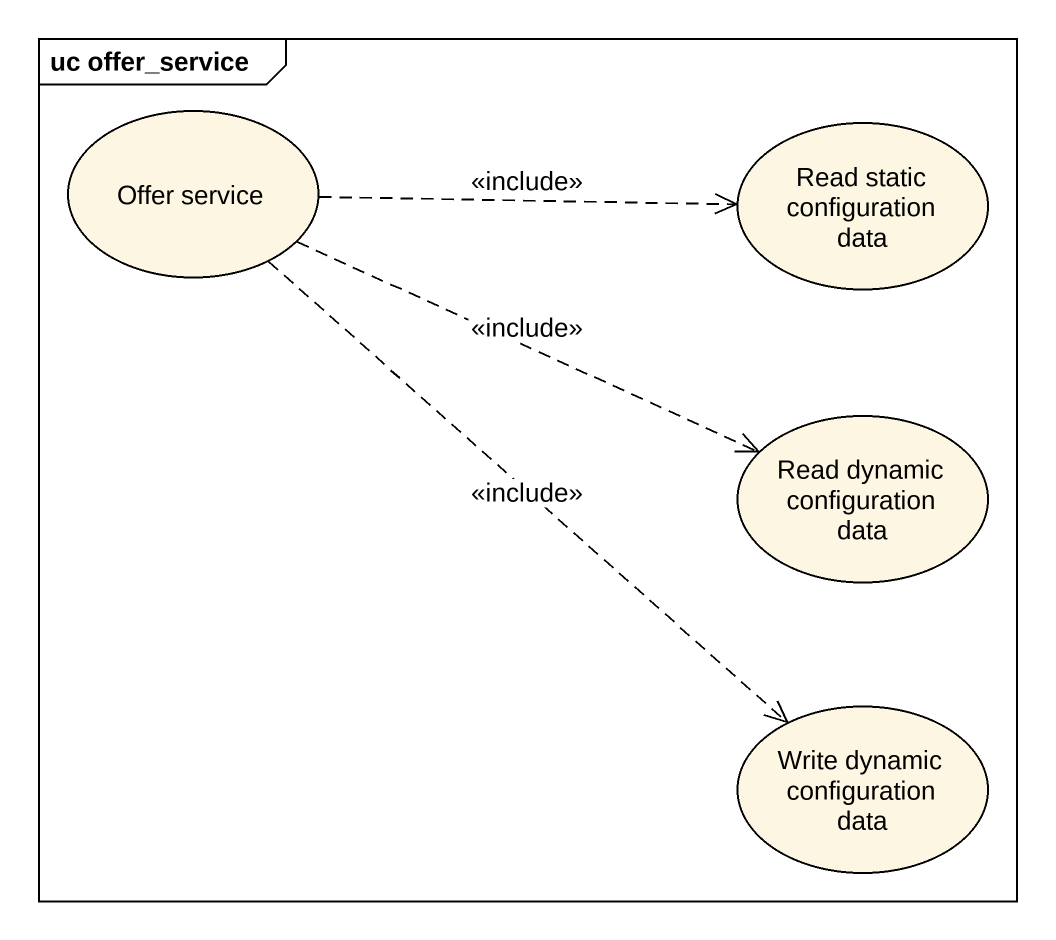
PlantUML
@startuml
mainframe uc offer_service
usecase "Offer service" as Offer_service
usecase "Read static configuration data" as Read_static_configuration
usecase "Read dynamic configuration data" as Read_dynamic_configuration
usecase "Write dynamic configuration data" as Write_dynamic_configuration
Offer_service .right.> Read_static_configuration : <<include>>
Offer_service .right.> Read_dynamic_configuration : <<include>>
Offer_service ..> Write_dynamic_configuration : <<include>>
@enduml
